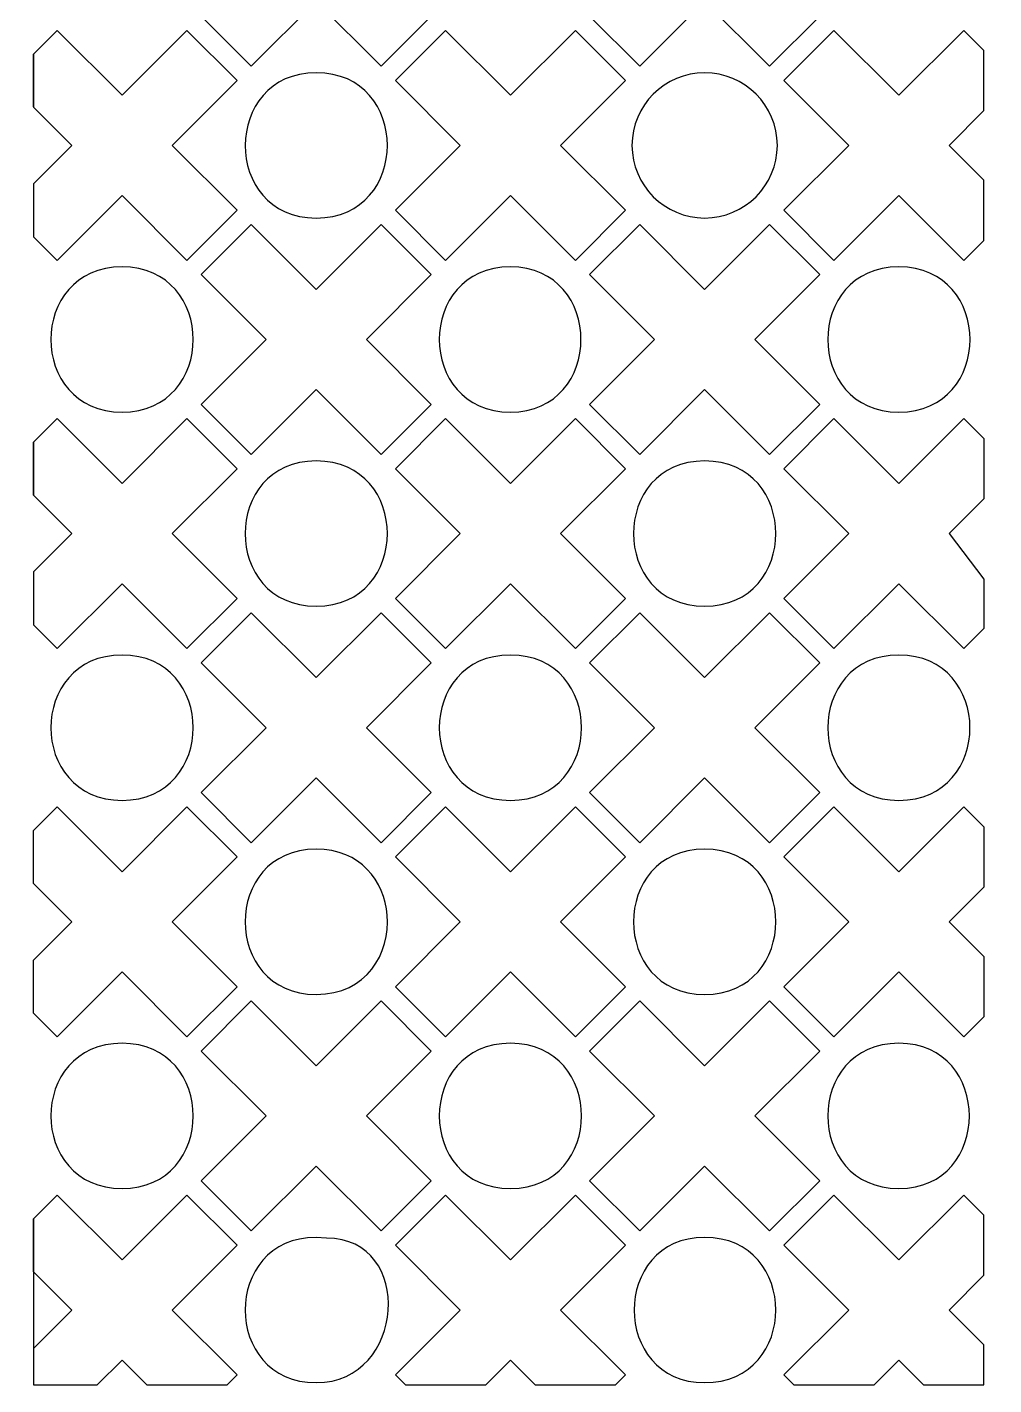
# Model space of a CAD drawing. Header units: centimetres. Extents: x -92 to 92, y -111 to 111.
# Drawn here: x -91.6 to -5.1, y -111 to 10.5 of the extents above; entities that cross this region are included whole.
import ezdxf

# ---------------------------------------------------------------- set-up
doc = ezdxf.new("R2010")
doc.units = ezdxf.units.CM
doc.header["$MEASUREMENT"] = 0
doc.layers.add('layer 1', color=7, linetype='Continuous')

msp = doc.modelspace()

# ---------------------------------------------------------------- linework, layer by layer
at = {"layer": 'layer 1', "color": 177}
for points, knots in [([(-65.7484, 21.76573), (-65.7484, 21.76573), (-71.55357, 27.57089), (-71.55357, 27.57089), (-71.55357, 27.57089), (-71.55357, 27.57089), (-76.03945, 23.085), (-76.03945, 23.085), (-76.03945, 23.085), (-76.03945, 23.085), (-70.23429, 17.27984), (-70.23429, 17.27984), (-70.23429, 17.27984), (-70.23429, 17.27984), (-76.03945, 11.47468), (-76.03945, 11.47468), (-76.03945, 11.47468), (-76.03945, 11.47468), (-71.55357, 6.98874), (-71.55357, 6.98874), (-71.55357, 6.98874), (-71.55357, 6.98874), (-65.74839, 12.79388), (-65.74839, 12.79388), (-65.74839, 12.79388), (-65.74839, 12.79388), (-59.94318, 6.98872), (-59.94318, 6.98872), (-59.94318, 6.98872), (-59.94318, 6.98872), (-55.45731, 11.47459), (-55.45731, 11.47459), (-55.45731, 11.47459), (-55.45731, 11.47459), (-61.26247, 17.27984), (-61.26247, 17.27984), (-61.26247, 17.27984), (-61.26247, 17.27984), (-55.45731, 23.08506), (-55.45731, 23.08506), (-55.45731, 23.08506), (-55.45731, 23.08506), (-59.9432, 27.57096), (-59.9432, 27.57096), (-59.9432, 27.57096), (-59.9432, 27.57096), (-65.7484, 21.76573), (-65.7484, 21.76573)], [0, 0, 0, 0, 0.076923077, 0.076923077, 0.076923077, 0.076923077, 0.153846154, 0.153846154, 0.153846154, 0.153846154, 0.230769231, 0.230769231, 0.230769231, 0.230769231, 0.307692308, 0.307692308, 0.307692308, 0.307692308, 0.384615385, 0.384615385, 0.384615385, 0.384615385, 0.461538462, 0.461538462, 0.461538462, 0.461538462, 0.538461538, 0.538461538, 0.538461538, 0.538461538, 0.615384615, 0.615384615, 0.615384615, 0.615384615, 0.692307692, 0.692307692, 0.692307692, 0.692307692, 0.769230769, 0.769230769, 0.769230769, 0.769230769, 0.846153846, 0.846153846, 0.846153846, 0.846153846, 1, 1, 1, 1]), ([(-31.01031, 21.76575), (-31.01031, 21.76575), (-36.81548, 27.57091), (-36.81548, 27.57091), (-36.81548, 27.57091), (-36.81548, 27.57091), (-41.30136, 23.08502), (-41.30136, 23.08502), (-41.30136, 23.08502), (-41.30136, 23.08502), (-35.4962, 17.27986), (-35.4962, 17.27986), (-35.4962, 17.27986), (-35.4962, 17.27986), (-41.30136, 11.4747), (-41.30136, 11.4747), (-41.30136, 11.4747), (-41.30136, 11.4747), (-36.81548, 6.98876), (-36.81548, 6.98876), (-36.81548, 6.98876), (-36.81548, 6.98876), (-31.0103, 12.7939), (-31.0103, 12.7939), (-31.0103, 12.7939), (-31.0103, 12.7939), (-25.20509, 6.98874), (-25.20509, 6.98874), (-25.20509, 6.98874), (-25.20509, 6.98874), (-20.71922, 11.47461), (-20.71922, 11.47461), (-20.71922, 11.47461), (-20.71922, 11.47461), (-26.52438, 17.27986), (-26.52438, 17.27986), (-26.52438, 17.27986), (-26.52438, 17.27986), (-20.71922, 23.08508), (-20.71922, 23.08508), (-20.71922, 23.08508), (-20.71922, 23.08508), (-25.20511, 27.57098), (-25.20511, 27.57098), (-25.20511, 27.57098), (-25.20511, 27.57098), (-31.01031, 21.76575), (-31.01031, 21.76575)], [0, 0, 0, 0, 0.076923077, 0.076923077, 0.076923077, 0.076923077, 0.153846154, 0.153846154, 0.153846154, 0.153846154, 0.230769231, 0.230769231, 0.230769231, 0.230769231, 0.307692308, 0.307692308, 0.307692308, 0.307692308, 0.384615385, 0.384615385, 0.384615385, 0.384615385, 0.461538462, 0.461538462, 0.461538462, 0.461538462, 0.538461538, 0.538461538, 0.538461538, 0.538461538, 0.615384615, 0.615384615, 0.615384615, 0.615384615, 0.692307692, 0.692307692, 0.692307692, 0.692307692, 0.769230769, 0.769230769, 0.769230769, 0.769230769, 0.846153846, 0.846153846, 0.846153846, 0.846153846, 1, 1, 1, 1]), ([(-91.04224, 8.08214), (-91.04224, 8.08214), (-91.04223, 8.08215), (-91.04223, 8.08215), (-91.04223, 8.08215), (-91.04223, 8.08215), (-88.92261, 10.20178), (-88.92261, 10.20178), (-88.92261, 10.20178), (-88.92261, 10.20178), (-83.11744, 4.39662), (-83.11744, 4.39662), (-83.11744, 4.39662), (-83.11744, 4.39662), (-77.31224, 10.20185), (-77.31224, 10.20185), (-77.31224, 10.20185), (-77.31224, 10.20185), (-72.82635, 5.71595), (-72.82635, 5.71595), (-72.82635, 5.71595), (-72.82635, 5.71595), (-78.63151, -0.08927), (-78.63151, -0.08927), (-78.63151, -0.08927), (-78.63151, -0.08927), (-72.82635, -5.89452), (-72.82635, -5.89452), (-72.82635, -5.89452), (-72.82635, -5.89452), (-77.31222, -10.38039), (-77.31222, -10.38039), (-77.31222, -10.38039), (-77.31222, -10.38039), (-83.11743, -4.57523), (-83.11743, -4.57523), (-83.11743, -4.57523), (-83.11743, -4.57523), (-88.92261, -10.38037), (-88.92261, -10.38037), (-88.92261, -10.38037), (-88.92261, -10.38037), (-91.04223, -8.26071), (-91.04223, -8.26071), (-91.04223, -8.26071), (-91.04223, -8.26071), (-91.04225, -3.52819), (-91.04225, -3.52819), (-91.04225, -3.52819), (-91.04225, -3.52819), (-91.04224, -3.52818), (-91.04224, -3.52818), (-91.04224, -3.52818), (-91.04224, -3.52818), (-91.03513, -3.52107), (-91.03513, -3.52107), (-91.03513, -3.52107), (-91.03513, -3.52107), (-87.60333, -0.08927), (-87.60333, -0.08927), (-87.60333, -0.08927), (-87.60333, -0.08927), (-91.03225, 3.33965), (-91.03225, 3.33965), (-91.03225, 3.33965), (-91.03225, 3.33965), (-91.03934, 3.34674), (-91.03934, 3.34674), (-91.03934, 3.34674), (-91.03934, 3.34674), (-91.04224, 3.34963), (-91.04224, 3.34963), (-91.04224, 3.34963), (-91.04224, 3.34963), (-91.04224, 3.34964), (-91.04224, 3.34964), (-91.04224, 3.34964), (-91.04224, 3.34964), (-91.04224, 8.08214), (-91.04224, 8.08214)], [0, 0, 0, 0, 0.047619048, 0.047619048, 0.047619048, 0.047619048, 0.095238095, 0.095238095, 0.095238095, 0.095238095, 0.142857143, 0.142857143, 0.142857143, 0.142857143, 0.19047619, 0.19047619, 0.19047619, 0.19047619, 0.238095238, 0.238095238, 0.238095238, 0.238095238, 0.285714286, 0.285714286, 0.285714286, 0.285714286, 0.333333333, 0.333333333, 0.333333333, 0.333333333, 0.380952381, 0.380952381, 0.380952381, 0.380952381, 0.428571429, 0.428571429, 0.428571429, 0.428571429, 0.476190476, 0.476190476, 0.476190476, 0.476190476, 0.523809524, 0.523809524, 0.523809524, 0.523809524, 0.571428571, 0.571428571, 0.571428571, 0.571428571, 0.619047619, 0.619047619, 0.619047619, 0.619047619, 0.666666667, 0.666666667, 0.666666667, 0.666666667, 0.714285714, 0.714285714, 0.714285714, 0.714285714, 0.761904762, 0.761904762, 0.761904762, 0.761904762, 0.80952381, 0.80952381, 0.80952381, 0.80952381, 0.857142857, 0.857142857, 0.857142857, 0.857142857, 0.904761905, 0.904761905, 0.904761905, 0.904761905, 1, 1, 1, 1]), ([(-48.37935, 4.39664), (-48.37935, 4.39664), (-54.18452, 10.2018), (-54.18452, 10.2018), (-54.18452, 10.2018), (-54.18452, 10.2018), (-58.6704, 5.71591), (-58.6704, 5.71591), (-58.6704, 5.71591), (-58.6704, 5.71591), (-52.86524, -0.08925), (-52.86524, -0.08925), (-52.86524, -0.08925), (-52.86524, -0.08925), (-58.6704, -5.89441), (-58.6704, -5.89441), (-58.6704, -5.89441), (-58.6704, -5.89441), (-54.18452, -10.38035), (-54.18452, -10.38035), (-54.18452, -10.38035), (-54.18452, -10.38035), (-48.37934, -4.57521), (-48.37934, -4.57521), (-48.37934, -4.57521), (-48.37934, -4.57521), (-42.57413, -10.38037), (-42.57413, -10.38037), (-42.57413, -10.38037), (-42.57413, -10.38037), (-38.08826, -5.8945), (-38.08826, -5.8945), (-38.08826, -5.8945), (-38.08826, -5.8945), (-43.89342, -0.08925), (-43.89342, -0.08925), (-43.89342, -0.08925), (-43.89342, -0.08925), (-38.08826, 5.71597), (-38.08826, 5.71597), (-38.08826, 5.71597), (-38.08826, 5.71597), (-42.57415, 10.20187), (-42.57415, 10.20187), (-42.57415, 10.20187), (-42.57415, 10.20187), (-48.37935, 4.39664), (-48.37935, 4.39664)], [0, 0, 0, 0, 0.076923077, 0.076923077, 0.076923077, 0.076923077, 0.153846154, 0.153846154, 0.153846154, 0.153846154, 0.230769231, 0.230769231, 0.230769231, 0.230769231, 0.307692308, 0.307692308, 0.307692308, 0.307692308, 0.384615385, 0.384615385, 0.384615385, 0.384615385, 0.461538462, 0.461538462, 0.461538462, 0.461538462, 0.538461538, 0.538461538, 0.538461538, 0.538461538, 0.615384615, 0.615384615, 0.615384615, 0.615384615, 0.692307692, 0.692307692, 0.692307692, 0.692307692, 0.769230769, 0.769230769, 0.769230769, 0.769230769, 0.846153846, 0.846153846, 0.846153846, 0.846153846, 1, 1, 1, 1]), ([(-6.04224, -8.58655), (-6.04224, -8.58655), (-7.83604, -10.38035), (-7.83604, -10.38035), (-7.83604, -10.38035), (-7.83604, -10.38035), (-13.64125, -4.57519), (-13.64125, -4.57519), (-13.64125, -4.57519), (-13.64125, -4.57519), (-19.44643, -10.38033), (-19.44643, -10.38033), (-19.44643, -10.38033), (-19.44643, -10.38033), (-23.93231, -5.89439), (-23.93231, -5.89439), (-23.93231, -5.89439), (-23.93231, -5.89439), (-18.12715, -0.08923), (-18.12715, -0.08923), (-18.12715, -0.08923), (-18.12715, -0.08923), (-23.93231, 5.71593), (-23.93231, 5.71593), (-23.93231, 5.71593), (-23.93231, 5.71593), (-19.44643, 10.20182), (-19.44643, 10.20182), (-19.44643, 10.20182), (-19.44643, 10.20182), (-13.64126, 4.39666), (-13.64126, 4.39666), (-13.64126, 4.39666), (-13.64126, 4.39666), (-7.83606, 10.20189), (-7.83606, 10.20189), (-7.83606, 10.20189), (-7.83606, 10.20189), (-6.04224, 8.40806), (-6.04224, 8.40806), (-6.04224, 8.40806), (-6.04224, 8.40806), (-6.04224, 3.02387), (-6.04224, 3.02387), (-6.04224, 3.02387), (-6.04224, 3.02387), (-9.15533, -0.08923), (-9.15533, -0.08923), (-9.15533, -0.08923), (-9.15533, -0.08923), (-6.04224, -3.2023), (-6.04224, -3.2023), (-6.04224, -3.2023), (-6.04224, -3.2023), (-6.04224, -8.58655), (-6.04224, -8.58655)], [0, 0, 0, 0, 0.066666667, 0.066666667, 0.066666667, 0.066666667, 0.133333333, 0.133333333, 0.133333333, 0.133333333, 0.2, 0.2, 0.2, 0.2, 0.266666667, 0.266666667, 0.266666667, 0.266666667, 0.333333333, 0.333333333, 0.333333333, 0.333333333, 0.4, 0.4, 0.4, 0.4, 0.466666667, 0.466666667, 0.466666667, 0.466666667, 0.533333333, 0.533333333, 0.533333333, 0.533333333, 0.6, 0.6, 0.6, 0.6, 0.666666667, 0.666666667, 0.666666667, 0.666666667, 0.733333333, 0.733333333, 0.733333333, 0.733333333, 0.8, 0.8, 0.8, 0.8, 0.866666667, 0.866666667, 0.866666667, 0.866666667, 1, 1, 1, 1]), ([(-91.04224, 8.08215), (-91.04224, 8.08215), (-91.04224, 8.08214), (-91.04224, 8.08214), (-91.04224, 8.08214), (-91.04224, 8.08214), (-91.04224, 3.34964), (-91.04224, 3.34964), (-91.04224, 3.34964), (-91.04224, 3.34964), (-91.04224, 3.34963), (-91.04224, 3.34963), (-91.04224, 3.34963), (-91.04224, 3.34963), (-91.04224, 8.08215), (-91.04224, 8.08215)], [0, 0, 0, 0, 0.2, 0.2, 0.2, 0.2, 0.4, 0.4, 0.4, 0.4, 0.6, 0.6, 0.6, 0.6, 1, 1, 1, 1]), ([(-65.74839, 6.41072), (-57.26498, 6.41072), (-57.26499, -6.58928), (-65.74839, -6.58928), (-65.74839, -6.58928), (-74.25483, -6.58928), (-74.18522, 6.41072), (-65.74839, 6.41072)], [0, 0, 0, 0, 0.333333333, 0.333333333, 0.333333333, 0.333333333, 1, 1, 1, 1]), ([(-31.0103, 6.41074), (-27.42107, 6.41074), (-24.5103, 3.49996), (-24.5103, -0.08926), (-24.5103, -0.08926), (-24.5103, -3.67848), (-27.42107, -6.58926), (-31.0103, -6.58926), (-31.0103, -6.58926), (-34.59953, -6.58926), (-37.5103, -3.67849), (-37.5103, -0.08926), (-37.5103, -0.08926), (-37.5103, 3.49997), (-34.59953, 6.41074), (-31.0103, 6.41074)], [0, 0, 0, 0, 0.2, 0.2, 0.2, 0.2, 0.4, 0.4, 0.4, 0.4, 0.6, 0.6, 0.6, 0.6, 1, 1, 1, 1]), ([(-65.74839, -12.97247), (-65.74839, -12.97247), (-71.55356, -7.16731), (-71.55356, -7.16731), (-71.55356, -7.16731), (-71.55356, -7.16731), (-76.03944, -11.6532), (-76.03944, -11.6532), (-76.03944, -11.6532), (-76.03944, -11.6532), (-70.23428, -17.45836), (-70.23428, -17.45836), (-70.23428, -17.45836), (-70.23428, -17.45836), (-76.03944, -23.26352), (-76.03944, -23.26352), (-76.03944, -23.26352), (-76.03944, -23.26352), (-71.55356, -27.74946), (-71.55356, -27.74946), (-71.55356, -27.74946), (-71.55356, -27.74946), (-65.74838, -21.94432), (-65.74838, -21.94432), (-65.74838, -21.94432), (-65.74838, -21.94432), (-59.94317, -27.74948), (-59.94317, -27.74948), (-59.94317, -27.74948), (-59.94317, -27.74948), (-55.4573, -23.26361), (-55.4573, -23.26361), (-55.4573, -23.26361), (-55.4573, -23.26361), (-61.26246, -17.45836), (-61.26246, -17.45836), (-61.26246, -17.45836), (-61.26246, -17.45836), (-55.4573, -11.65314), (-55.4573, -11.65314), (-55.4573, -11.65314), (-55.4573, -11.65314), (-59.94319, -7.16724), (-59.94319, -7.16724), (-59.94319, -7.16724), (-59.94319, -7.16724), (-65.74839, -12.97247), (-65.74839, -12.97247)], [0, 0, 0, 0, 0.076923077, 0.076923077, 0.076923077, 0.076923077, 0.153846154, 0.153846154, 0.153846154, 0.153846154, 0.230769231, 0.230769231, 0.230769231, 0.230769231, 0.307692308, 0.307692308, 0.307692308, 0.307692308, 0.384615385, 0.384615385, 0.384615385, 0.384615385, 0.461538462, 0.461538462, 0.461538462, 0.461538462, 0.538461538, 0.538461538, 0.538461538, 0.538461538, 0.615384615, 0.615384615, 0.615384615, 0.615384615, 0.692307692, 0.692307692, 0.692307692, 0.692307692, 0.769230769, 0.769230769, 0.769230769, 0.769230769, 0.846153846, 0.846153846, 0.846153846, 0.846153846, 1, 1, 1, 1]), ([(-31.0103, -12.97245), (-31.0103, -12.97245), (-36.81547, -7.16729), (-36.81547, -7.16729), (-36.81547, -7.16729), (-36.81547, -7.16729), (-41.30135, -11.65318), (-41.30135, -11.65318), (-41.30135, -11.65318), (-41.30135, -11.65318), (-35.49619, -17.45834), (-35.49619, -17.45834), (-35.49619, -17.45834), (-35.49619, -17.45834), (-41.30135, -23.2635), (-41.30135, -23.2635), (-41.30135, -23.2635), (-41.30135, -23.2635), (-36.81547, -27.74944), (-36.81547, -27.74944), (-36.81547, -27.74944), (-36.81547, -27.74944), (-31.01029, -21.9443), (-31.01029, -21.9443), (-31.01029, -21.9443), (-31.01029, -21.9443), (-25.20508, -27.74946), (-25.20508, -27.74946), (-25.20508, -27.74946), (-25.20508, -27.74946), (-20.71921, -23.26359), (-20.71921, -23.26359), (-20.71921, -23.26359), (-20.71921, -23.26359), (-26.52437, -17.45834), (-26.52437, -17.45834), (-26.52437, -17.45834), (-26.52437, -17.45834), (-20.71921, -11.65312), (-20.71921, -11.65312), (-20.71921, -11.65312), (-20.71921, -11.65312), (-25.2051, -7.16722), (-25.2051, -7.16722), (-25.2051, -7.16722), (-25.2051, -7.16722), (-31.0103, -12.97245), (-31.0103, -12.97245)], [0, 0, 0, 0, 0.076923077, 0.076923077, 0.076923077, 0.076923077, 0.153846154, 0.153846154, 0.153846154, 0.153846154, 0.230769231, 0.230769231, 0.230769231, 0.230769231, 0.307692308, 0.307692308, 0.307692308, 0.307692308, 0.384615385, 0.384615385, 0.384615385, 0.384615385, 0.461538462, 0.461538462, 0.461538462, 0.461538462, 0.538461538, 0.538461538, 0.538461538, 0.538461538, 0.615384615, 0.615384615, 0.615384615, 0.615384615, 0.692307692, 0.692307692, 0.692307692, 0.692307692, 0.769230769, 0.769230769, 0.769230769, 0.769230769, 0.846153846, 0.846153846, 0.846153846, 0.846153846, 1, 1, 1, 1]), ([(-83.11743, -10.95839), (-74.63402, -10.95839), (-74.63403, -23.95839), (-83.11743, -23.95839), (-83.11743, -23.95839), (-91.60082, -23.95839), (-91.60084, -10.95839), (-83.11743, -10.95839)], [0, 0, 0, 0, 0.333333333, 0.333333333, 0.333333333, 0.333333333, 1, 1, 1, 1]), ([(-48.37934, -10.95837), (-39.97156, -10.95837), (-39.97158, -23.95837), (-48.37934, -23.95837), (-48.37934, -23.95837), (-56.86273, -23.95837), (-56.86275, -10.95837), (-48.37934, -10.95837)], [0, 0, 0, 0, 0.333333333, 0.333333333, 0.333333333, 0.333333333, 1, 1, 1, 1]), ([(-13.64125, -10.95835), (-5.15784, -10.95835), (-5.15786, -23.95835), (-13.64125, -23.95835), (-13.64125, -23.95835), (-22.12465, -23.95835), (-22.12467, -10.95835), (-13.64125, -10.95835)], [0, 0, 0, 0, 0.333333333, 0.333333333, 0.333333333, 0.333333333, 1, 1, 1, 1]), ([(-91.04224, -26.65606), (-91.04224, -26.65606), (-91.04223, -26.65605), (-91.04223, -26.65605), (-91.04223, -26.65605), (-91.04223, -26.65605), (-88.9226, -24.53642), (-88.9226, -24.53642), (-88.9226, -24.53642), (-88.9226, -24.53642), (-83.11743, -30.34158), (-83.11743, -30.34158), (-83.11743, -30.34158), (-83.11743, -30.34158), (-77.31223, -24.53635), (-77.31223, -24.53635), (-77.31223, -24.53635), (-77.31223, -24.53635), (-72.82634, -29.02225), (-72.82634, -29.02225), (-72.82634, -29.02225), (-72.82634, -29.02225), (-78.6315, -34.82747), (-78.6315, -34.82747), (-78.6315, -34.82747), (-78.6315, -34.82747), (-72.82634, -40.63272), (-72.82634, -40.63272), (-72.82634, -40.63272), (-72.82634, -40.63272), (-77.31221, -45.11859), (-77.31221, -45.11859), (-77.31221, -45.11859), (-77.31221, -45.11859), (-83.11742, -39.31343), (-83.11742, -39.31343), (-83.11742, -39.31343), (-83.11742, -39.31343), (-88.9226, -45.11857), (-88.9226, -45.11857), (-88.9226, -45.11857), (-88.9226, -45.11857), (-91.04223, -42.99889), (-91.04223, -42.99889), (-91.04223, -42.99889), (-91.04223, -42.99889), (-91.04224, -38.26639), (-91.04224, -38.26639), (-91.04224, -38.26639), (-91.04224, -38.26639), (-91.03513, -38.25928), (-91.03513, -38.25928), (-91.03513, -38.25928), (-91.03513, -38.25928), (-87.60332, -34.82747), (-87.60332, -34.82747), (-87.60332, -34.82747), (-87.60332, -34.82747), (-91.03225, -31.39853), (-91.03225, -31.39853), (-91.03225, -31.39853), (-91.03225, -31.39853), (-91.03934, -31.39144), (-91.03934, -31.39144), (-91.03934, -31.39144), (-91.03934, -31.39144), (-91.04224, -31.38854), (-91.04224, -31.38854), (-91.04224, -31.38854), (-91.04224, -31.38854), (-91.04224, -26.65606), (-91.04224, -26.65606)], [0, 0, 0, 0, 0.052631579, 0.052631579, 0.052631579, 0.052631579, 0.105263158, 0.105263158, 0.105263158, 0.105263158, 0.157894737, 0.157894737, 0.157894737, 0.157894737, 0.210526316, 0.210526316, 0.210526316, 0.210526316, 0.263157895, 0.263157895, 0.263157895, 0.263157895, 0.315789474, 0.315789474, 0.315789474, 0.315789474, 0.368421053, 0.368421053, 0.368421053, 0.368421053, 0.421052632, 0.421052632, 0.421052632, 0.421052632, 0.473684211, 0.473684211, 0.473684211, 0.473684211, 0.526315789, 0.526315789, 0.526315789, 0.526315789, 0.578947368, 0.578947368, 0.578947368, 0.578947368, 0.631578947, 0.631578947, 0.631578947, 0.631578947, 0.684210526, 0.684210526, 0.684210526, 0.684210526, 0.736842105, 0.736842105, 0.736842105, 0.736842105, 0.789473684, 0.789473684, 0.789473684, 0.789473684, 0.842105263, 0.842105263, 0.842105263, 0.842105263, 0.894736842, 0.894736842, 0.894736842, 0.894736842, 1, 1, 1, 1]), ([(-48.37934, -30.34156), (-48.37934, -30.34156), (-54.18451, -24.5364), (-54.18451, -24.5364), (-54.18451, -24.5364), (-54.18451, -24.5364), (-58.67039, -29.02229), (-58.67039, -29.02229), (-58.67039, -29.02229), (-58.67039, -29.02229), (-52.86523, -34.82745), (-52.86523, -34.82745), (-52.86523, -34.82745), (-52.86523, -34.82745), (-58.67039, -40.63261), (-58.67039, -40.63261), (-58.67039, -40.63261), (-58.67039, -40.63261), (-54.18451, -45.11855), (-54.18451, -45.11855), (-54.18451, -45.11855), (-54.18451, -45.11855), (-48.37933, -39.31341), (-48.37933, -39.31341), (-48.37933, -39.31341), (-48.37933, -39.31341), (-42.57412, -45.11857), (-42.57412, -45.11857), (-42.57412, -45.11857), (-42.57412, -45.11857), (-38.08825, -40.6327), (-38.08825, -40.6327), (-38.08825, -40.6327), (-38.08825, -40.6327), (-43.89341, -34.82745), (-43.89341, -34.82745), (-43.89341, -34.82745), (-43.89341, -34.82745), (-38.08825, -29.02223), (-38.08825, -29.02223), (-38.08825, -29.02223), (-38.08825, -29.02223), (-42.57414, -24.53633), (-42.57414, -24.53633), (-42.57414, -24.53633), (-42.57414, -24.53633), (-48.37934, -30.34156), (-48.37934, -30.34156)], [0, 0, 0, 0, 0.076923077, 0.076923077, 0.076923077, 0.076923077, 0.153846154, 0.153846154, 0.153846154, 0.153846154, 0.230769231, 0.230769231, 0.230769231, 0.230769231, 0.307692308, 0.307692308, 0.307692308, 0.307692308, 0.384615385, 0.384615385, 0.384615385, 0.384615385, 0.461538462, 0.461538462, 0.461538462, 0.461538462, 0.538461538, 0.538461538, 0.538461538, 0.538461538, 0.615384615, 0.615384615, 0.615384615, 0.615384615, 0.692307692, 0.692307692, 0.692307692, 0.692307692, 0.769230769, 0.769230769, 0.769230769, 0.769230769, 0.846153846, 0.846153846, 0.846153846, 0.846153846, 1, 1, 1, 1]), ([(-6.04608, -38.89137), (-6.04608, -38.89137), (-9.15532, -34.82743), (-9.15532, -34.82743), (-9.15532, -34.82743), (-9.15532, -34.82743), (-6.04224, -31.71433), (-6.04224, -31.71433), (-6.04224, -31.71433), (-6.04224, -31.71433), (-6.04224, -26.33011), (-6.04224, -26.33011), (-6.04224, -26.33011), (-6.04224, -26.33011), (-7.83605, -24.53631), (-7.83605, -24.53631), (-7.83605, -24.53631), (-7.83605, -24.53631), (-13.64125, -30.34154), (-13.64125, -30.34154), (-13.64125, -30.34154), (-13.64125, -30.34154), (-19.44642, -24.53638), (-19.44642, -24.53638), (-19.44642, -24.53638), (-19.44642, -24.53638), (-23.9323, -29.02227), (-23.9323, -29.02227), (-23.9323, -29.02227), (-23.9323, -29.02227), (-18.12714, -34.82743), (-18.12714, -34.82743), (-18.12714, -34.82743), (-18.12714, -34.82743), (-23.9323, -40.63259), (-23.9323, -40.63259), (-23.9323, -40.63259), (-23.9323, -40.63259), (-19.44642, -45.11853), (-19.44642, -45.11853), (-19.44642, -45.11853), (-19.44642, -45.11853), (-13.64124, -39.31339), (-13.64124, -39.31339), (-13.64124, -39.31339), (-13.64124, -39.31339), (-7.83603, -45.11855), (-7.83603, -45.11855), (-7.83603, -45.11855), (-7.83603, -45.11855), (-6.04224, -43.32476), (-6.04224, -43.32476), (-6.04224, -43.32476), (-6.04224, -43.32476), (-6.04608, -38.89137), (-6.04608, -38.89137)], [0, 0, 0, 0, 0.066666667, 0.066666667, 0.066666667, 0.066666667, 0.133333333, 0.133333333, 0.133333333, 0.133333333, 0.2, 0.2, 0.2, 0.2, 0.266666667, 0.266666667, 0.266666667, 0.266666667, 0.333333333, 0.333333333, 0.333333333, 0.333333333, 0.4, 0.4, 0.4, 0.4, 0.466666667, 0.466666667, 0.466666667, 0.466666667, 0.533333333, 0.533333333, 0.533333333, 0.533333333, 0.6, 0.6, 0.6, 0.6, 0.666666667, 0.666666667, 0.666666667, 0.666666667, 0.733333333, 0.733333333, 0.733333333, 0.733333333, 0.8, 0.8, 0.8, 0.8, 0.866666667, 0.866666667, 0.866666667, 0.866666667, 1, 1, 1, 1]), ([(-91.04224, -26.65605), (-91.04224, -26.65605), (-91.04224, -26.65606), (-91.04224, -26.65606), (-91.04224, -26.65606), (-91.04224, -26.65606), (-91.04224, -31.38848), (-91.04224, -31.38848), (-91.04224, -31.38848), (-91.04224, -31.38848), (-91.04224, -26.65605), (-91.04224, -26.65605)], [0, 0, 0, 0, 0.25, 0.25, 0.25, 0.25, 0.5, 0.5, 0.5, 0.5, 1, 1, 1, 1]), ([(-65.74838, -28.32748), (-57.26497, -28.32748), (-57.26498, -41.32748), (-65.74838, -41.32748), (-65.74838, -41.32748), (-74.23177, -41.32748), (-74.23179, -28.32748), (-65.74838, -28.32748)], [0, 0, 0, 0, 0.333333333, 0.333333333, 0.333333333, 0.333333333, 1, 1, 1, 1]), ([(-31.01029, -28.32746), (-22.52688, -28.32746), (-22.5269, -41.32746), (-31.01029, -41.32746), (-31.01029, -41.32746), (-39.49368, -41.32746), (-39.4937, -28.32746), (-31.01029, -28.32746)], [0, 0, 0, 0, 0.333333333, 0.333333333, 0.333333333, 0.333333333, 1, 1, 1, 1]), ([(-65.74838, -47.71067), (-65.74838, -47.71067), (-71.55355, -41.90551), (-71.55355, -41.90551), (-71.55355, -41.90551), (-71.55355, -41.90551), (-76.03943, -46.3914), (-76.03943, -46.3914), (-76.03943, -46.3914), (-76.03943, -46.3914), (-70.23427, -52.19656), (-70.23427, -52.19656), (-70.23427, -52.19656), (-70.23427, -52.19656), (-76.03943, -58.00172), (-76.03943, -58.00172), (-76.03943, -58.00172), (-76.03943, -58.00172), (-71.55355, -62.48766), (-71.55355, -62.48766), (-71.55355, -62.48766), (-71.55355, -62.48766), (-65.74837, -56.68252), (-65.74837, -56.68252), (-65.74837, -56.68252), (-65.74837, -56.68252), (-59.94316, -62.48768), (-59.94316, -62.48768), (-59.94316, -62.48768), (-59.94316, -62.48768), (-55.45729, -58.00181), (-55.45729, -58.00181), (-55.45729, -58.00181), (-55.45729, -58.00181), (-61.26245, -52.19656), (-61.26245, -52.19656), (-61.26245, -52.19656), (-61.26245, -52.19656), (-55.45729, -46.39134), (-55.45729, -46.39134), (-55.45729, -46.39134), (-55.45729, -46.39134), (-59.94318, -41.90544), (-59.94318, -41.90544), (-59.94318, -41.90544), (-59.94318, -41.90544), (-65.74838, -47.71067), (-65.74838, -47.71067)], [0, 0, 0, 0, 0.076923077, 0.076923077, 0.076923077, 0.076923077, 0.153846154, 0.153846154, 0.153846154, 0.153846154, 0.230769231, 0.230769231, 0.230769231, 0.230769231, 0.307692308, 0.307692308, 0.307692308, 0.307692308, 0.384615385, 0.384615385, 0.384615385, 0.384615385, 0.461538462, 0.461538462, 0.461538462, 0.461538462, 0.538461538, 0.538461538, 0.538461538, 0.538461538, 0.615384615, 0.615384615, 0.615384615, 0.615384615, 0.692307692, 0.692307692, 0.692307692, 0.692307692, 0.769230769, 0.769230769, 0.769230769, 0.769230769, 0.846153846, 0.846153846, 0.846153846, 0.846153846, 1, 1, 1, 1]), ([(-31.01029, -47.71065), (-31.01029, -47.71065), (-36.81546, -41.90549), (-36.81546, -41.90549), (-36.81546, -41.90549), (-36.81546, -41.90549), (-41.30134, -46.39138), (-41.30134, -46.39138), (-41.30134, -46.39138), (-41.30134, -46.39138), (-35.49618, -52.19654), (-35.49618, -52.19654), (-35.49618, -52.19654), (-35.49618, -52.19654), (-41.30134, -58.0017), (-41.30134, -58.0017), (-41.30134, -58.0017), (-41.30134, -58.0017), (-36.81546, -62.48764), (-36.81546, -62.48764), (-36.81546, -62.48764), (-36.81546, -62.48764), (-31.01028, -56.6825), (-31.01028, -56.6825), (-31.01028, -56.6825), (-31.01028, -56.6825), (-25.20507, -62.48766), (-25.20507, -62.48766), (-25.20507, -62.48766), (-25.20507, -62.48766), (-20.7192, -58.00179), (-20.7192, -58.00179), (-20.7192, -58.00179), (-20.7192, -58.00179), (-26.52436, -52.19654), (-26.52436, -52.19654), (-26.52436, -52.19654), (-26.52436, -52.19654), (-20.7192, -46.39132), (-20.7192, -46.39132), (-20.7192, -46.39132), (-20.7192, -46.39132), (-25.20509, -41.90542), (-25.20509, -41.90542), (-25.20509, -41.90542), (-25.20509, -41.90542), (-31.01029, -47.71065), (-31.01029, -47.71065)], [0, 0, 0, 0, 0.076923077, 0.076923077, 0.076923077, 0.076923077, 0.153846154, 0.153846154, 0.153846154, 0.153846154, 0.230769231, 0.230769231, 0.230769231, 0.230769231, 0.307692308, 0.307692308, 0.307692308, 0.307692308, 0.384615385, 0.384615385, 0.384615385, 0.384615385, 0.461538462, 0.461538462, 0.461538462, 0.461538462, 0.538461538, 0.538461538, 0.538461538, 0.538461538, 0.615384615, 0.615384615, 0.615384615, 0.615384615, 0.692307692, 0.692307692, 0.692307692, 0.692307692, 0.769230769, 0.769230769, 0.769230769, 0.769230769, 0.846153846, 0.846153846, 0.846153846, 0.846153846, 1, 1, 1, 1]), ([(-83.11742, -45.69659), (-74.63401, -45.69659), (-74.63402, -58.69659), (-83.11742, -58.69659), (-83.11742, -58.69659), (-91.60081, -58.69659), (-91.60083, -45.69659), (-83.11742, -45.69659)], [0, 0, 0, 0, 0.333333333, 0.333333333, 0.333333333, 0.333333333, 1, 1, 1, 1]), ([(-48.37933, -45.69657), (-39.89592, -45.69657), (-39.89593, -58.69657), (-48.37933, -58.69657), (-48.37933, -58.69657), (-56.86272, -58.69657), (-56.86274, -45.69657), (-48.37933, -45.69657)], [0, 0, 0, 0, 0.333333333, 0.333333333, 0.333333333, 0.333333333, 1, 1, 1, 1]), ([(-13.64124, -45.69655), (-5.17717, -45.69655), (-5.1485, -58.69655), (-13.64124, -58.69655), (-13.64124, -58.69655), (-22.12464, -58.69655), (-22.12466, -45.69655), (-13.64124, -45.69655)], [0, 0, 0, 0, 0.333333333, 0.333333333, 0.333333333, 0.333333333, 1, 1, 1, 1]), ([(-91.04224, -66.12673), (-91.04224, -66.12673), (-87.60331, -69.56567), (-87.60331, -69.56567), (-87.60331, -69.56567), (-87.60331, -69.56567), (-91.03513, -72.99749), (-91.03513, -72.99749), (-91.03513, -72.99749), (-91.03513, -72.99749), (-91.04225, -73.00461), (-91.04225, -73.00461), (-91.04225, -73.00461), (-91.04225, -73.00461), (-91.04223, -77.73708), (-91.04223, -77.73708), (-91.04223, -77.73708), (-91.04223, -77.73708), (-88.92259, -79.85677), (-88.92259, -79.85677), (-88.92259, -79.85677), (-88.92259, -79.85677), (-83.11741, -74.05163), (-83.11741, -74.05163), (-83.11741, -74.05163), (-83.11741, -74.05163), (-77.3122, -79.85679), (-77.3122, -79.85679), (-77.3122, -79.85679), (-77.3122, -79.85679), (-72.82633, -75.37092), (-72.82633, -75.37092), (-72.82633, -75.37092), (-72.82633, -75.37092), (-78.63149, -69.56567), (-78.63149, -69.56567), (-78.63149, -69.56567), (-78.63149, -69.56567), (-72.82633, -63.76045), (-72.82633, -63.76045), (-72.82633, -63.76045), (-72.82633, -63.76045), (-77.31222, -59.27455), (-77.31222, -59.27455), (-77.31222, -59.27455), (-77.31222, -59.27455), (-83.11742, -65.07978), (-83.11742, -65.07978), (-83.11742, -65.07978), (-83.11742, -65.07978), (-88.92259, -59.27462), (-88.92259, -59.27462), (-88.92259, -59.27462), (-88.92259, -59.27462), (-91.04224, -61.39427), (-91.04224, -61.39427), (-91.04224, -61.39427), (-91.04224, -61.39427), (-91.04224, -66.12673), (-91.04224, -66.12673)], [0, 0, 0, 0, 0.0625, 0.0625, 0.0625, 0.0625, 0.125, 0.125, 0.125, 0.125, 0.1875, 0.1875, 0.1875, 0.1875, 0.25, 0.25, 0.25, 0.25, 0.3125, 0.3125, 0.3125, 0.3125, 0.375, 0.375, 0.375, 0.375, 0.4375, 0.4375, 0.4375, 0.4375, 0.5, 0.5, 0.5, 0.5, 0.5625, 0.5625, 0.5625, 0.5625, 0.625, 0.625, 0.625, 0.625, 0.6875, 0.6875, 0.6875, 0.6875, 0.75, 0.75, 0.75, 0.75, 0.8125, 0.8125, 0.8125, 0.8125, 0.875, 0.875, 0.875, 0.875, 1, 1, 1, 1]), ([(-48.37933, -65.07976), (-48.37933, -65.07976), (-54.1845, -59.2746), (-54.1845, -59.2746), (-54.1845, -59.2746), (-54.1845, -59.2746), (-58.67038, -63.76049), (-58.67038, -63.76049), (-58.67038, -63.76049), (-58.67038, -63.76049), (-52.86522, -69.56565), (-52.86522, -69.56565), (-52.86522, -69.56565), (-52.86522, -69.56565), (-58.67038, -75.37081), (-58.67038, -75.37081), (-58.67038, -75.37081), (-58.67038, -75.37081), (-54.1845, -79.85675), (-54.1845, -79.85675), (-54.1845, -79.85675), (-54.1845, -79.85675), (-48.37932, -74.05161), (-48.37932, -74.05161), (-48.37932, -74.05161), (-48.37932, -74.05161), (-42.57411, -79.85677), (-42.57411, -79.85677), (-42.57411, -79.85677), (-42.57411, -79.85677), (-38.08824, -75.3709), (-38.08824, -75.3709), (-38.08824, -75.3709), (-38.08824, -75.3709), (-43.8934, -69.56565), (-43.8934, -69.56565), (-43.8934, -69.56565), (-43.8934, -69.56565), (-38.08824, -63.76043), (-38.08824, -63.76043), (-38.08824, -63.76043), (-38.08824, -63.76043), (-42.57413, -59.27453), (-42.57413, -59.27453), (-42.57413, -59.27453), (-42.57413, -59.27453), (-48.37933, -65.07976), (-48.37933, -65.07976)], [0, 0, 0, 0, 0.076923077, 0.076923077, 0.076923077, 0.076923077, 0.153846154, 0.153846154, 0.153846154, 0.153846154, 0.230769231, 0.230769231, 0.230769231, 0.230769231, 0.307692308, 0.307692308, 0.307692308, 0.307692308, 0.384615385, 0.384615385, 0.384615385, 0.384615385, 0.461538462, 0.461538462, 0.461538462, 0.461538462, 0.538461538, 0.538461538, 0.538461538, 0.538461538, 0.615384615, 0.615384615, 0.615384615, 0.615384615, 0.692307692, 0.692307692, 0.692307692, 0.692307692, 0.769230769, 0.769230769, 0.769230769, 0.769230769, 0.846153846, 0.846153846, 0.846153846, 0.846153846, 1, 1, 1, 1]), ([(-6.04223, -72.67874), (-6.04223, -72.67874), (-6.04224, -72.67873), (-6.04224, -72.67873), (-6.04224, -72.67873), (-6.04224, -72.67873), (-9.15531, -69.56563), (-9.15531, -69.56563), (-9.15531, -69.56563), (-9.15531, -69.56563), (-6.04224, -66.45253), (-6.04224, -66.45253), (-6.04224, -66.45253), (-6.04224, -66.45253), (-6.04224, -61.0683), (-6.04224, -61.0683), (-6.04224, -61.0683), (-6.04224, -61.0683), (-7.83604, -59.27451), (-7.83604, -59.27451), (-7.83604, -59.27451), (-7.83604, -59.27451), (-13.64124, -65.07974), (-13.64124, -65.07974), (-13.64124, -65.07974), (-13.64124, -65.07974), (-19.44641, -59.27458), (-19.44641, -59.27458), (-19.44641, -59.27458), (-19.44641, -59.27458), (-23.93229, -63.76047), (-23.93229, -63.76047), (-23.93229, -63.76047), (-23.93229, -63.76047), (-18.12713, -69.56563), (-18.12713, -69.56563), (-18.12713, -69.56563), (-18.12713, -69.56563), (-23.93229, -75.37079), (-23.93229, -75.37079), (-23.93229, -75.37079), (-23.93229, -75.37079), (-19.44641, -79.85673), (-19.44641, -79.85673), (-19.44641, -79.85673), (-19.44641, -79.85673), (-13.64123, -74.05159), (-13.64123, -74.05159), (-13.64123, -74.05159), (-13.64123, -74.05159), (-7.83602, -79.85675), (-7.83602, -79.85675), (-7.83602, -79.85675), (-7.83602, -79.85675), (-6.04224, -78.06297), (-6.04224, -78.06297), (-6.04224, -78.06297), (-6.04224, -78.06297), (-6.04224, -72.67873), (-6.04224, -72.67873), (-6.04224, -72.67873), (-6.04224, -72.67873), (-6.04223, -72.67874), (-6.04223, -72.67874)], [0, 0, 0, 0, 0.058823529, 0.058823529, 0.058823529, 0.058823529, 0.117647059, 0.117647059, 0.117647059, 0.117647059, 0.176470588, 0.176470588, 0.176470588, 0.176470588, 0.235294118, 0.235294118, 0.235294118, 0.235294118, 0.294117647, 0.294117647, 0.294117647, 0.294117647, 0.352941176, 0.352941176, 0.352941176, 0.352941176, 0.411764706, 0.411764706, 0.411764706, 0.411764706, 0.470588235, 0.470588235, 0.470588235, 0.470588235, 0.529411765, 0.529411765, 0.529411765, 0.529411765, 0.588235294, 0.588235294, 0.588235294, 0.588235294, 0.647058824, 0.647058824, 0.647058824, 0.647058824, 0.705882353, 0.705882353, 0.705882353, 0.705882353, 0.764705882, 0.764705882, 0.764705882, 0.764705882, 0.823529412, 0.823529412, 0.823529412, 0.823529412, 0.882352941, 0.882352941, 0.882352941, 0.882352941, 1, 1, 1, 1]), ([(-65.74837, -63.06568), (-61.77178, -63.06568), (-59.65919, -65.92212), (-59.41066, -68.95709), (-59.41066, -68.95709), (-59.12899, -72.39673), (-61.24157, -76.06568), (-65.74837, -76.06568), (-65.74837, -76.06568), (-74.23176, -76.06568), (-74.23178, -63.06568), (-65.74837, -63.06568)], [0, 0, 0, 0, 0.25, 0.25, 0.25, 0.25, 0.5, 0.5, 0.5, 0.5, 1, 1, 1, 1]), ([(-31.01028, -63.06566), (-22.52687, -63.06566), (-22.52689, -76.06566), (-31.01028, -76.06566), (-31.01028, -76.06566), (-39.49367, -76.06566), (-39.49369, -63.06566), (-31.01028, -63.06566)], [0, 0, 0, 0, 0.333333333, 0.333333333, 0.333333333, 0.333333333, 1, 1, 1, 1]), ([(-65.74837, -82.44887), (-65.74837, -82.44887), (-71.55354, -76.64371), (-71.55354, -76.64371), (-71.55354, -76.64371), (-71.55354, -76.64371), (-76.03942, -81.1296), (-76.03942, -81.1296), (-76.03942, -81.1296), (-76.03942, -81.1296), (-70.23426, -86.93476), (-70.23426, -86.93476), (-70.23426, -86.93476), (-70.23426, -86.93476), (-76.03942, -92.73992), (-76.03942, -92.73992), (-76.03942, -92.73992), (-76.03942, -92.73992), (-71.55354, -97.22586), (-71.55354, -97.22586), (-71.55354, -97.22586), (-71.55354, -97.22586), (-65.74836, -91.42072), (-65.74836, -91.42072), (-65.74836, -91.42072), (-65.74836, -91.42072), (-59.94315, -97.22588), (-59.94315, -97.22588), (-59.94315, -97.22588), (-59.94315, -97.22588), (-55.45728, -92.74001), (-55.45728, -92.74001), (-55.45728, -92.74001), (-55.45728, -92.74001), (-61.26244, -86.93476), (-61.26244, -86.93476), (-61.26244, -86.93476), (-61.26244, -86.93476), (-55.45728, -81.12954), (-55.45728, -81.12954), (-55.45728, -81.12954), (-55.45728, -81.12954), (-59.94317, -76.64364), (-59.94317, -76.64364), (-59.94317, -76.64364), (-59.94317, -76.64364), (-65.74837, -82.44887), (-65.74837, -82.44887)], [0, 0, 0, 0, 0.076923077, 0.076923077, 0.076923077, 0.076923077, 0.153846154, 0.153846154, 0.153846154, 0.153846154, 0.230769231, 0.230769231, 0.230769231, 0.230769231, 0.307692308, 0.307692308, 0.307692308, 0.307692308, 0.384615385, 0.384615385, 0.384615385, 0.384615385, 0.461538462, 0.461538462, 0.461538462, 0.461538462, 0.538461538, 0.538461538, 0.538461538, 0.538461538, 0.615384615, 0.615384615, 0.615384615, 0.615384615, 0.692307692, 0.692307692, 0.692307692, 0.692307692, 0.769230769, 0.769230769, 0.769230769, 0.769230769, 0.846153846, 0.846153846, 0.846153846, 0.846153846, 1, 1, 1, 1]), ([(-31.01028, -82.44885), (-31.01028, -82.44885), (-36.81545, -76.64369), (-36.81545, -76.64369), (-36.81545, -76.64369), (-36.81545, -76.64369), (-41.30133, -81.12958), (-41.30133, -81.12958), (-41.30133, -81.12958), (-41.30133, -81.12958), (-35.49617, -86.93474), (-35.49617, -86.93474), (-35.49617, -86.93474), (-35.49617, -86.93474), (-41.30133, -92.7399), (-41.30133, -92.7399), (-41.30133, -92.7399), (-41.30133, -92.7399), (-36.81545, -97.22584), (-36.81545, -97.22584), (-36.81545, -97.22584), (-36.81545, -97.22584), (-31.01027, -91.4207), (-31.01027, -91.4207), (-31.01027, -91.4207), (-31.01027, -91.4207), (-25.20506, -97.22586), (-25.20506, -97.22586), (-25.20506, -97.22586), (-25.20506, -97.22586), (-20.71919, -92.73999), (-20.71919, -92.73999), (-20.71919, -92.73999), (-20.71919, -92.73999), (-26.52435, -86.93474), (-26.52435, -86.93474), (-26.52435, -86.93474), (-26.52435, -86.93474), (-20.71919, -81.12952), (-20.71919, -81.12952), (-20.71919, -81.12952), (-20.71919, -81.12952), (-25.20508, -76.64362), (-25.20508, -76.64362), (-25.20508, -76.64362), (-25.20508, -76.64362), (-31.01028, -82.44885), (-31.01028, -82.44885)], [0, 0, 0, 0, 0.076923077, 0.076923077, 0.076923077, 0.076923077, 0.153846154, 0.153846154, 0.153846154, 0.153846154, 0.230769231, 0.230769231, 0.230769231, 0.230769231, 0.307692308, 0.307692308, 0.307692308, 0.307692308, 0.384615385, 0.384615385, 0.384615385, 0.384615385, 0.461538462, 0.461538462, 0.461538462, 0.461538462, 0.538461538, 0.538461538, 0.538461538, 0.538461538, 0.615384615, 0.615384615, 0.615384615, 0.615384615, 0.692307692, 0.692307692, 0.692307692, 0.692307692, 0.769230769, 0.769230769, 0.769230769, 0.769230769, 0.846153846, 0.846153846, 0.846153846, 0.846153846, 1, 1, 1, 1]), ([(-83.11741, -80.43482), (-74.634, -80.43482), (-74.63401, -93.43482), (-83.11741, -93.43482), (-83.11741, -93.43482), (-91.6008, -93.43482), (-91.60082, -80.43482), (-83.11741, -80.43482)], [0, 0, 0, 0, 0.333333333, 0.333333333, 0.333333333, 0.333333333, 1, 1, 1, 1]), ([(-48.37934, -80.43475), (-39.89593, -80.43475), (-39.89594, -93.43475), (-48.37934, -93.43475), (-48.37934, -93.43475), (-56.86273, -93.43475), (-56.86275, -80.43475), (-48.37934, -80.43475)], [0, 0, 0, 0, 0.333333333, 0.333333333, 0.333333333, 0.333333333, 1, 1, 1, 1]), ([(-13.64123, -80.43475), (-5.23346, -80.43475), (-5.2335, -93.43475), (-13.64123, -93.43475), (-13.64123, -93.43475), (-22.12463, -93.43475), (-22.12465, -80.43475), (-13.64123, -80.43475)], [0, 0, 0, 0, 0.333333333, 0.333333333, 0.333333333, 0.333333333, 1, 1, 1, 1]), ([(-91.04225, -96.13249), (-91.04225, -96.13249), (-91.04224, -96.13248), (-91.04224, -96.13248), (-91.04224, -96.13248), (-91.04224, -96.13248), (-88.92258, -94.01282), (-88.92258, -94.01282), (-88.92258, -94.01282), (-88.92258, -94.01282), (-83.11741, -99.81798), (-83.11741, -99.81798), (-83.11741, -99.81798), (-83.11741, -99.81798), (-77.31221, -94.01275), (-77.31221, -94.01275), (-77.31221, -94.01275), (-77.31221, -94.01275), (-72.82632, -98.49865), (-72.82632, -98.49865), (-72.82632, -98.49865), (-72.82632, -98.49865), (-78.63148, -104.30387), (-78.63148, -104.30387), (-78.63148, -104.30387), (-78.63148, -104.30387), (-72.82632, -110.10912), (-72.82632, -110.10912), (-72.82632, -110.10912), (-72.82632, -110.10912), (-73.71257, -110.99537), (-73.71257, -110.99537), (-73.71257, -110.99537), (-73.71257, -110.99537), (-73.71719, -110.99999), (-73.71719, -110.99999), (-73.71719, -110.99999), (-73.71719, -110.99999), (-80.9072, -111), (-80.9072, -111), (-80.9072, -111), (-80.9072, -111), (-83.1174, -108.78983), (-83.1174, -108.78983), (-83.1174, -108.78983), (-83.1174, -108.78983), (-85.32758, -111), (-85.32758, -111), (-85.32758, -111), (-85.32758, -111), (-91.04224, -111), (-91.04224, -111), (-91.04224, -111), (-91.04224, -111), (-91.04224, -107.7428), (-91.04224, -107.7428), (-91.04224, -107.7428), (-91.04224, -107.7428), (-91.04225, -96.13249), (-91.04225, -96.13249)], [0, 0, 0, 0, 0.0625, 0.0625, 0.0625, 0.0625, 0.125, 0.125, 0.125, 0.125, 0.1875, 0.1875, 0.1875, 0.1875, 0.25, 0.25, 0.25, 0.25, 0.3125, 0.3125, 0.3125, 0.3125, 0.375, 0.375, 0.375, 0.375, 0.4375, 0.4375, 0.4375, 0.4375, 0.5, 0.5, 0.5, 0.5, 0.5625, 0.5625, 0.5625, 0.5625, 0.625, 0.625, 0.625, 0.625, 0.6875, 0.6875, 0.6875, 0.6875, 0.75, 0.75, 0.75, 0.75, 0.8125, 0.8125, 0.8125, 0.8125, 0.875, 0.875, 0.875, 0.875, 1, 1, 1, 1]), ([(-57.77938, -111), (-57.77938, -111), (-58.67037, -110.10901), (-58.67037, -110.10901), (-58.67037, -110.10901), (-58.67037, -110.10901), (-52.86521, -104.30385), (-52.86521, -104.30385), (-52.86521, -104.30385), (-52.86521, -104.30385), (-58.67037, -98.49869), (-58.67037, -98.49869), (-58.67037, -98.49869), (-58.67037, -98.49869), (-54.18449, -94.0128), (-54.18449, -94.0128), (-54.18449, -94.0128), (-54.18449, -94.0128), (-48.37932, -99.81796), (-48.37932, -99.81796), (-48.37932, -99.81796), (-48.37932, -99.81796), (-42.57412, -94.01273), (-42.57412, -94.01273), (-42.57412, -94.01273), (-42.57412, -94.01273), (-38.08823, -98.49863), (-38.08823, -98.49863), (-38.08823, -98.49863), (-38.08823, -98.49863), (-43.89339, -104.30385), (-43.89339, -104.30385), (-43.89339, -104.30385), (-43.89339, -104.30385), (-38.08823, -110.1091), (-38.08823, -110.1091), (-38.08823, -110.1091), (-38.08823, -110.1091), (-38.97912, -110.99999), (-38.97912, -110.99999), (-38.97912, -110.99999), (-38.97912, -110.99999), (-46.16908, -111), (-46.16908, -111), (-46.16908, -111), (-46.16908, -111), (-48.37931, -108.78981), (-48.37931, -108.78981), (-48.37931, -108.78981), (-48.37931, -108.78981), (-50.58952, -111), (-50.58952, -111), (-50.58952, -111), (-50.58952, -111), (-57.77938, -111), (-57.77938, -111)], [0, 0, 0, 0, 0.066666667, 0.066666667, 0.066666667, 0.066666667, 0.133333333, 0.133333333, 0.133333333, 0.133333333, 0.2, 0.2, 0.2, 0.2, 0.266666667, 0.266666667, 0.266666667, 0.266666667, 0.333333333, 0.333333333, 0.333333333, 0.333333333, 0.4, 0.4, 0.4, 0.4, 0.466666667, 0.466666667, 0.466666667, 0.466666667, 0.533333333, 0.533333333, 0.533333333, 0.533333333, 0.6, 0.6, 0.6, 0.6, 0.666666667, 0.666666667, 0.666666667, 0.666666667, 0.733333333, 0.733333333, 0.733333333, 0.733333333, 0.8, 0.8, 0.8, 0.8, 0.866666667, 0.866666667, 0.866666667, 0.866666667, 1, 1, 1, 1]), ([(-23.04127, -111), (-23.04127, -111), (-23.93228, -110.10899), (-23.93228, -110.10899), (-23.93228, -110.10899), (-23.93228, -110.10899), (-18.12712, -104.30383), (-18.12712, -104.30383), (-18.12712, -104.30383), (-18.12712, -104.30383), (-23.93228, -98.49867), (-23.93228, -98.49867), (-23.93228, -98.49867), (-23.93228, -98.49867), (-19.4464, -94.01278), (-19.4464, -94.01278), (-19.4464, -94.01278), (-19.4464, -94.01278), (-13.64123, -99.81794), (-13.64123, -99.81794), (-13.64123, -99.81794), (-13.64123, -99.81794), (-7.83603, -94.01271), (-7.83603, -94.01271), (-7.83603, -94.01271), (-7.83603, -94.01271), (-6.04223, -95.8065), (-6.04223, -95.8065), (-6.04223, -95.8065), (-6.04223, -95.8065), (-6.04224, -101.19073), (-6.04224, -101.19073), (-6.04224, -101.19073), (-6.04224, -101.19073), (-9.1553, -104.30383), (-9.1553, -104.30383), (-9.1553, -104.30383), (-9.1553, -104.30383), (-6.04224, -107.41693), (-6.04224, -107.41693), (-6.04224, -107.41693), (-6.04224, -107.41693), (-6.04224, -111), (-6.04224, -111), (-6.04224, -111), (-6.04224, -111), (-11.43099, -111), (-11.43099, -111), (-11.43099, -111), (-11.43099, -111), (-13.64122, -108.78979), (-13.64122, -108.78979), (-13.64122, -108.78979), (-13.64122, -108.78979), (-15.85144, -111), (-15.85144, -111), (-15.85144, -111), (-15.85144, -111), (-23.04127, -111), (-23.04127, -111)], [0, 0, 0, 0, 0.0625, 0.0625, 0.0625, 0.0625, 0.125, 0.125, 0.125, 0.125, 0.1875, 0.1875, 0.1875, 0.1875, 0.25, 0.25, 0.25, 0.25, 0.3125, 0.3125, 0.3125, 0.3125, 0.375, 0.375, 0.375, 0.375, 0.4375, 0.4375, 0.4375, 0.4375, 0.5, 0.5, 0.5, 0.5, 0.5625, 0.5625, 0.5625, 0.5625, 0.625, 0.625, 0.625, 0.625, 0.6875, 0.6875, 0.6875, 0.6875, 0.75, 0.75, 0.75, 0.75, 0.8125, 0.8125, 0.8125, 0.8125, 0.875, 0.875, 0.875, 0.875, 1, 1, 1, 1]), ([(-91.04224, -96.13248), (-91.04224, -96.13248), (-91.04224, -96.1325), (-91.04224, -96.1325), (-91.04224, -96.1325), (-91.04224, -96.1325), (-91.03225, -100.87491), (-91.03225, -100.87491), (-91.03225, -100.87491), (-91.03225, -100.87491), (-87.6033, -104.30387), (-87.6033, -104.30387), (-87.6033, -104.30387), (-87.6033, -104.30387), (-91.04223, -107.7428), (-91.04223, -107.7428), (-91.04223, -107.7428), (-91.04223, -107.7428), (-91.04224, -107.74281), (-91.04224, -107.74281), (-91.04224, -107.74281), (-91.04224, -107.74281), (-91.04224, -96.13248), (-91.04224, -96.13248)], [0, 0, 0, 0, 0.142857143, 0.142857143, 0.142857143, 0.142857143, 0.285714286, 0.285714286, 0.285714286, 0.285714286, 0.428571429, 0.428571429, 0.428571429, 0.428571429, 0.571428571, 0.571428571, 0.571428571, 0.571428571, 0.714285714, 0.714285714, 0.714285714, 0.714285714, 1, 1, 1, 1]), ([(-64.82061, -97.86964), (-56.91357, -97.86964), (-57.74096, -110.80391), (-65.74836, -110.80391), (-65.74836, -110.80391), (-74.23175, -110.80391), (-74.23177, -97.80391), (-65.74836, -97.80391), (-65.74836, -97.80391), (-65.74836, -97.80391), (-64.82061, -97.86964), (-64.82061, -97.86964)], [0, 0, 0, 0, 0.25, 0.25, 0.25, 0.25, 0.5, 0.5, 0.5, 0.5, 1, 1, 1, 1]), ([(-31.01027, -97.80389), (-22.52686, -97.80389), (-22.52688, -110.80389), (-31.01027, -110.80389), (-31.01027, -110.80389), (-39.418, -110.80389), (-39.41804, -97.80389), (-31.01027, -97.80389)], [0, 0, 0, 0, 0.333333333, 0.333333333, 0.333333333, 0.333333333, 1, 1, 1, 1])]:
    msp.add_open_spline(points, degree=3, knots=knots, dxfattribs=at)

doc.saveas('drawing.dxf')
